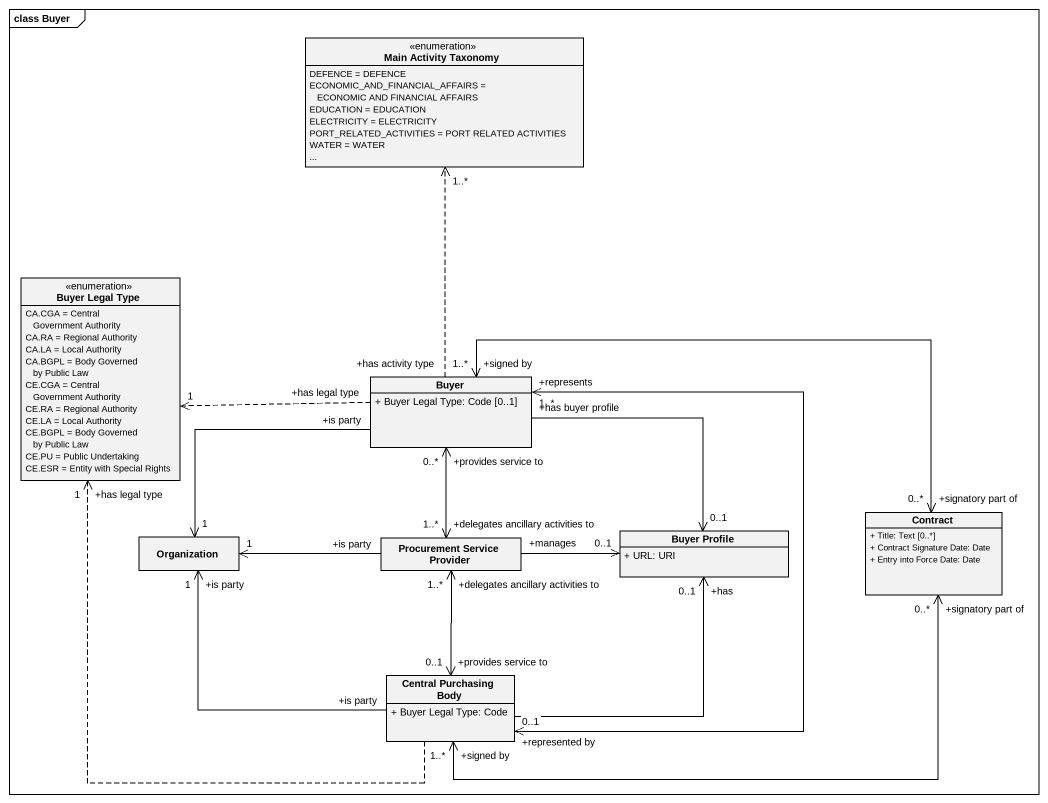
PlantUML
@startuml
mainframe class Buyer
hide circle
hide empty members
skinparam classAttributeIconSize 0
enum "Main Activity Taxonomy" as Main_Activity_Taxonomy {
  DEFENCE = DEFENCE
  ECONOMIC_AND_FINANCIAL_AFFAIRS = ECONOMIC AND FINANCIAL AFFAIRS
  EDUCATION = EDUCATION
  ELECTRICITY = ELECTRICITY
  PORT_RELATED_ACTIVITIES = PORT RELATED ACTIVITIES
  WATER = WATER
  ~...
}
enum "Buyer Legal Type" as Buyer_Legal_Type {
  CA.CGA = Central Government Authority
  CA.RA = Regional Authority
  CA.LA = Local Authority
  CA.BGPL = Body Governed by Public Law
  CE.CGA = Central Government Authority
  CE.RA = Regional Authority
  CE.LA = Local Authority
  CE.BGPL = Body Governed by Public Law
  CE.PU = Public Undertaking
  CE.ESR = Entity with Special Rights
}
class Buyer {
  + Buyer Legal Type: Code [0..1]
}
class Organization
class "Procurement Service Provider" as Procurement_Service_Provider
class "Buyer Profile" as Buyer_Profile {
  + URL: URI
}
class Contract {
  + Title: Text [0..*]
  + Contract Signature Date: Date
  + Entry into Force Date: Date
}
class "Central Purchasing Body" as Central_Purchasing_Body {
  + Buyer Legal Type: Code
}
Buyer "+has activity type" .up.> "1..*" Main_Activity_Taxonomy
Buyer "+has legal type" .left.> "1" Buyer_Legal_Type
Buyer "+is party" -left-> "1" Organization
Buyer "+has buyer profile" -right-> "0..1" Buyer_Profile
Procurement_Service_Provider "+delegates ancillary activities to\n1..*" <-up-> "+provides service to\n0..*" Buyer
Procurement_Service_Provider "+is party" -left-> "1" Organization
Procurement_Service_Provider "+manages" -right-> "0..1" Buyer_Profile
Procurement_Service_Provider "+delegates ancillary activities to\n1..*" <--> "+provides service to\n0..1" Central_Purchasing_Body
Contract "+signatory part of\n0..*" <-left-> "+signed by\n1..*" Buyer
Central_Purchasing_Body .up.> "+has legal type\n1" Buyer_Legal_Type
Central_Purchasing_Body "+represented by\n0..1" <-up-> "+represents\n1..*" Buyer
Central_Purchasing_Body "+is party" -left-> "+is party\n1" Organization
Central_Purchasing_Body -up-> "+has\n0..1" Buyer_Profile
Central_Purchasing_Body "+signed by\n1..*" <-right-> "+signatory part of\n0..*" Contract
@enduml
